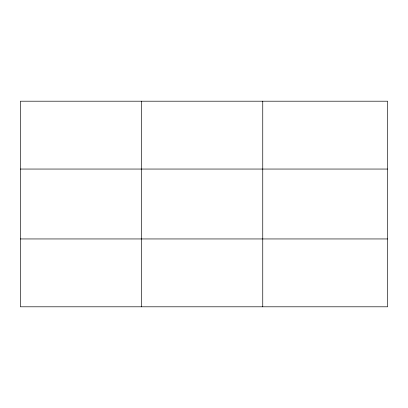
<?xml version="1.0" encoding="UTF-8"?>
<svg xmlns="http://www.w3.org/2000/svg" width="408" height="408" viewBox="0 0 408 408"><rect width="100%" height="100%" fill="white"/><g stroke="black" fill="none" stroke-linecap="round" stroke-linejoin="round"><path stroke-width="0.61" d="M141.576 101.199L141.576 306.801M262.752 101.199L262.752 306.801M387.6 169.05L387.6 101.199L20.4 101.199L20.4 306.801L387.6 306.801L387.6 169.05L20.4 169.05M20.4 238.95L387.6 238.95"/></g></svg>
